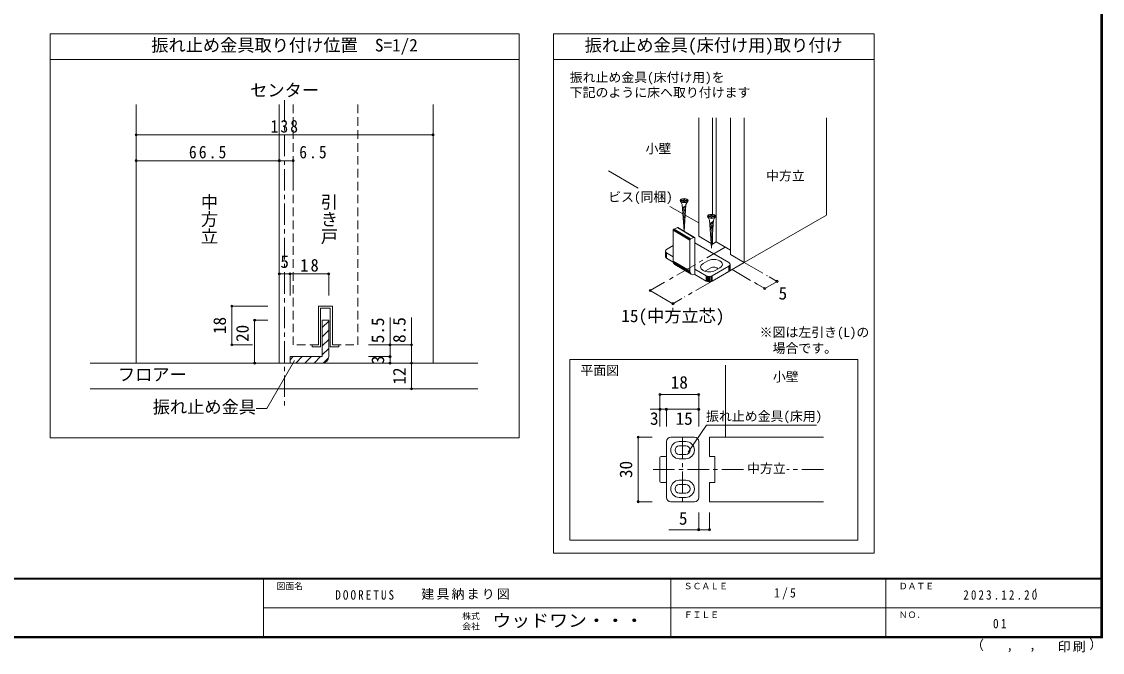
# Model space of a CAD drawing. Units: millimetres at full size, sheet at 1:5, with parts at other scales. Extents: x -973 to 977, y -718 to 696.
# Drawn here: x -280 to 977, y -718 to 16 of the extents above; entities that cross this region are included whole.
import ezdxf
from ezdxf.enums import TextEntityAlignment as Align

# ---------------------------------------------------------------- set-up
doc = ezdxf.new("R2010")
doc.units = ezdxf.units.MM
doc.header["$LTSCALE"] = 5
doc.header["$PDMODE"] = 32
doc.header["$PDSIZE"] = 2.5
doc.linetypes.add('CHAIN1', pattern=[8, 5, -1, 1, -1])
doc.linetypes.add('DASHED2', pattern=[3, 2, -1])
for name, color, linetype, lineweight in [('0-6_扉', 2, 'Continuous', 9), ('0-7_金物', 7, 'Continuous', 9), ('0-A_文字', 7, 'Continuous', 9), ('0-B_寸法', 7, 'Continuous', 9), ('1-1_通り芯', 4, 'CHAIN1', 9), ('1-3_仕上げ', 2, 'Continuous', 9), ('1-4_枠', 3, 'Continuous', 9), ('1-6_扉', 7, 'DASHED2', 9), ('1-7_金物', 7, 'Continuous', 9), ('1-A_文字', 7, 'Continuous', 9), ('1-B_寸法', 7, 'Continuous', 9), ('F-1_枠', 6, 'Continuous', 9)]:
    doc.layers.add(name, color=color, linetype=linetype, lineweight=lineweight)
doc.layers.add('F-0_補助線', color=7, linetype='Continuous')
doc.layers.add('F-A_文字', color=7, linetype='Continuous')
doc.styles.add('@ＭＳ ゴシック', font='')
doc.styles.add('ＭＳ ゴシック', font='')
doc.styles.get('@ＭＳ ゴシック').set_extended_font_data('@MS Gothic')
doc.styles.get('ＭＳ ゴシック').set_extended_font_data('MS Gothic')

msp = doc.modelspace()

# ---------------------------------------------------------------- linework, layer by layer
at = {"layer": '0-6_扉'}
for p, q in [((507.378, -96.105), (507.378, -233.843)), ((523.288, -96.105), (523.288, -208.56)), ((527.707, -96.105), (527.707, -240.477)), ((544.501, -96.105), (544.501, -255.276)), ((560.411, -96.105), (560.411, -264.462)), ((655.87, -96.105), (655.87, -209.348)), ((521.875, -242.214), (507.378, -233.843)), ((523.288, -233.128), (523.288, -243.029)), ((523.288, -243.029), (522.6, -242.632)), ((527.707, -240.477), (523.288, -243.029)), ((544.501, -250.173), (527.707, -240.477))]:
    msp.add_line(p, q, dxfattribs=at)
at = {"layer": '0-6_扉', "color": 7}
for p, q in [((402.654, -158.071), (436.947, -177.871)), ((473.986, -199.255), (489.001, -207.924)), ((491.757, -209.515), (507.378, -218.534))]:
    msp.add_line(p, q, dxfattribs=at)
at = {"layer": '0-6_扉'}
msp.add_lwpolyline([(544.501, -255.276), (560.411, -264.462), (655.87, -209.348)], dxfattribs=at)
at = {"layer": '0-7_金物'}
for p, q in [((486.446, -193.741), (488.271, -196.901)), ((486.552, -191.969), (489.915, -191.969)), ((486.552, -191.969), (486.552, -193.003)), ((486.552, -193.003), (489.915, -193.003)), ((490.344, -228.203), (488.271, -196.901)), ((492.488, -198.475), (488.524, -200.72)), ((492.38, -200.103), (488.624, -202.23)), ((489.915, -191.969), (489.915, -190.453)), ((489.915, -190.453), (490.949, -190.453)), ((489.915, -194.519), (489.915, -193.003)), ((489.915, -194.519), (490.949, -194.519)), ((490.512, -228.303), (492.593, -196.901)), ((490.949, -191.969), (490.949, -190.453)), ((490.949, -191.969), (494.312, -191.969)), ((494.417, -193.741), (492.593, -196.901)), ((494.312, -193.003), (494.312, -191.969)), ((492.273, -201.732), (488.724, -203.741)), ((492.165, -203.36), (488.824, -205.251)), ((492.057, -204.988), (488.924, -206.761)), ((491.949, -206.616), (489.024, -208.272)), ((491.841, -208.244), (489.124, -209.782)), ((491.733, -209.872), (489.224, -211.293)), ((491.625, -211.5), (489.324, -212.803)), ((491.518, -213.128), (489.424, -214.314)), ((518.266, -212.112), (520.09, -215.272)), ((518.372, -210.34), (521.734, -210.34)), ((518.372, -210.34), (518.372, -211.374)), ((518.372, -211.374), (521.734, -211.374)), ((521.734, -210.34), (521.734, -208.824)), ((521.734, -208.824), (522.768, -208.824)), ((521.734, -212.89), (521.734, -211.374)), ((521.734, -212.89), (522.768, -212.89)), ((522.768, -210.34), (522.768, -208.824)), ((522.768, -210.34), (526.131, -210.34)), ((526.237, -212.112), (524.412, -215.272)), ((526.131, -211.374), (526.131, -210.34)), ((497.539, -237.382), (478.256, -225.891)), ((497.77, -237.176), (478.487, -225.686)), ((478.735, -225.545), (482.565, -223.938)), ((498.018, -237.036), (478.735, -225.545)), ((501.848, -235.429), (482.565, -223.938)), ((502.096, -235.362), (482.813, -223.871)), ((502.327, -235.373), (483.044, -223.882)), ((502.526, -235.462), (483.242, -223.971)), ((491.41, -214.757), (489.524, -215.824)), ((491.302, -216.385), (489.624, -217.334)), ((491.194, -218.013), (489.724, -218.845)), ((491.086, -219.641), (489.825, -220.355)), ((490.978, -221.269), (489.925, -221.866)), ((490.87, -222.897), (490.025, -223.376)), ((490.762, -224.525), (490.125, -224.886)), ((522.251, -247.891), (520.09, -215.272)), ((524.308, -216.846), (520.343, -219.091)), ((524.2, -218.475), (520.444, -220.601)), ((524.092, -220.103), (520.544, -222.112)), ((523.985, -221.731), (520.644, -223.622)), ((523.877, -223.359), (520.744, -225.133)), ((523.769, -224.987), (520.844, -226.643)), ((522.251, -247.891), (524.412, -215.272)), ((497.061, -238.52), (477.777, -227.029)), ((477.777, -227.029), (477.777, -262.753)), ((497.093, -238.226), (477.81, -226.735)), ((497.189, -237.925), (477.905, -226.434)), ((497.341, -237.637), (478.058, -226.146)), ((490.655, -226.154), (490.225, -226.397)), ((497.061, -238.52), (497.061, -274.243)), ((498.018, -237.036), (501.848, -235.429)), ((502.806, -278.328), (502.806, -236.109)), ((523.661, -226.615), (520.944, -228.153)), ((523.553, -228.243), (521.044, -229.664)), ((523.445, -229.872), (521.144, -231.174)), ((523.337, -231.5), (521.244, -232.685)), ((523.229, -233.128), (521.344, -234.195)), ((523.122, -234.756), (521.444, -235.706)), ((523.014, -236.384), (521.544, -237.216)), ((522.906, -238.012), (521.644, -238.726)), ((470.102, -249.24), (477.777, -244.809)), ((542.581, -264.55), (502.806, -241.586)), ((503.083, -248.22), (503.083, -254.344)), ((522.798, -239.64), (521.744, -240.237)), ((522.69, -241.268), (521.844, -241.747)), ((522.582, -242.897), (521.945, -243.258)), ((522.474, -244.525), (522.045, -244.768)), ((468.638, -251.282), (468.638, -257.405)), ((468.808, -252.029), (468.808, -258.153)), ((469.308, -252.725), (469.308, -258.849)), ((477.777, -257.754), (470.102, -253.323)), ((470.102, -253.323), (470.102, -259.447)), ((477.881, -263.938), (470.102, -259.447)), ((497.061, -274.243), (477.777, -262.753)), ((512.529, -265.57), (517.832, -262.509)), ((497.256, -275.842), (477.973, -264.352)), ((497.83, -277.168), (478.547, -265.677)), ((498.743, -278.13), (479.46, -266.64)), ((516.064, -279.859), (502.806, -272.204)), ((521.368, -270.674), (516.064, -273.735)), ((542.581, -268.632), (523.135, -279.859)), ((542.581, -274.756), (523.135, -285.983)), ((526.671, -273.735), (531.974, -270.674)), ((542.581, -268.632), (542.581, -274.756)), ((543.375, -268.034), (543.375, -274.158)), ((543.875, -267.338), (543.875, -273.462)), ((544.045, -266.591), (544.045, -272.715)), ((516.064, -285.983), (502.806, -278.328)), ((516.064, -279.859), (516.064, -285.983)), ((517.1, -280.318), (517.1, -286.442)), ((518.306, -280.606), (518.306, -286.73)), ((519.6, -280.705), (519.6, -286.828)), ((520.894, -280.606), (520.894, -286.73)), ((522.1, -280.318), (522.1, -286.442)), ((523.135, -279.859), (523.135, -285.983)), ((357.411, -377.212), (692.27, -377.212)), ((357.411, -587.331), (357.411, -377.212)), ((692.27, -377.212), (692.27, -587.331)), ((692.27, -587.331), (357.411, -587.331))]:
    msp.add_line(p, q, dxfattribs=at)
for points in [[(490.949, -194.519), (490.949, -193.003), (494.312, -193.003)], [(522.768, -212.89), (522.768, -211.374), (526.131, -211.374)]]:
    msp.add_lwpolyline(points, dxfattribs=at)
for centre in [(490.432, -192.486), (522.251, -210.857)]:
    msp.add_ellipse(centre, major_axis=(4.71, 0), ratio=0.5, dxfattribs=at)
for centre, major_axis, ratio, start_param, end_param in [((478.735, -226.627), (0.64, 1.074), 0.663414, 0.73181839, 2.30261472), ((482.565, -225.021), (0.64, 1.074), 0.663414, 6.22960554, 7.0150037), ((498.018, -238.118), (0.64, 1.074), 0.663414, 0.73181839, 2.30261472), ((501.848, -236.511), (0.64, 1.074), 0.663414, 5.44420737, 7.0150037), ((473.638, -251.282), (-5, 0), 0.57735, 5.49778714, 7.06858347), ((493.083, -248.22), (10, 0), 0.57735, 6.04714601, 6.5192246), ((473.638, -257.405), (-5, 0), 0.57735, 6.28318531, 7.06858347), ((483.522, -260.342), (3.839, 6.443), 0.663414, 2.30261472, 3.08801288), ((493.083, -254.344), (10, 0), 0.57735, 6.04714601, 6.5192246), ((524.903, -266.591), (10, 0), 0.57735, 5.49778714, 8.6393798), ((502.806, -271.833), (3.839, 6.443), 0.663414, 2.30261472, 3.87341104), ((519.6, -269.653), (10, 0), 0.57735, 2.35619449, 5.49778714), ((519.6, -275.777), (5, 0), 0.57735, 2.35619449, 2.78022553), ((524.903, -272.715), (5, 0), 0.57735, 0.26179939, 2.35619449), ((539.045, -266.591), (-5, 0), 0.57735, 2.35619449, 3.92699082), ((539.045, -272.715), (-5, 0), 0.57735, 2.35619449, 3.14159265), ((519.6, -277.818), (-5, 0), 0.57735, 0.78539816, 2.35619449), ((519.6, -283.942), (-5, 0), 0.57735, 0.78539816, 2.35619449)]:
    msp.add_ellipse(centre, major_axis=major_axis, ratio=ratio, start_param=start_param, end_param=end_param, dxfattribs=at)
at = {"layer": '0-A_文字', "color": 3}
for p, q in [((-246.453, -468.5), (-246.453, 1.5)), ((-246.453, 1.5), (298.547, 1.5)), ((298.547, 1.5), (298.547, -468.5)), ((338.547, 1.5), (711.259, 1.5)), ((338.547, -602.633), (338.547, 1.5)), ((711.259, -602.633), (711.259, 1.5)), ((-246.453, -28.5), (298.547, -28.5)), ((338.547, -28.5), (711.259, -28.5)), ((-246.453, -468.5), (298.547, -468.5)), ((338.547, -602.633), (711.259, -602.633))]:
    msp.add_line(p, q, dxfattribs=at)
at = {"layer": '0-A_文字', "color": 4}
for p, q in [((495.268, -484.874), (516.492, -453.507)), ((516.492, -453.507), (644.48, -453.507))]:
    msp.add_line(p, q, dxfattribs=at)
at = {"layer": '0-A_文字'}
msp.add_line((898.512, -646.293), (899.317, -643.879), dxfattribs=at)
at = {"layer": '0-B_寸法', "color": 4, "linetype": 'CHAIN1'}
for p, q in [((538.314, -246.601), (469.743, -286.191)), ((560.411, -264.462), (490.946, -304.567)), ((546.116, -272.715), (575.513, -289.687)), ((560.411, -264.462), (587.517, -280.112))]:
    msp.add_line(p, q, dxfattribs=at)
at = {"layer": '0-B_寸法', "color": 4}
for p, q in [((450.959, -297.035), (467.602, -287.426)), ((598.448, -286.423), (584.154, -294.676)), ((598.448, -286.423), (589.477, -281.243)), ((450.959, -297.035), (477.475, -312.345)), ((575.513, -289.687), (584.154, -294.676)), ((487.933, -306.307), (477.475, -312.345))]:
    msp.add_line(p, q, dxfattribs=at)
at = {"layer": '0-B_寸法'}
for p in [(598.448, -286.423), (450.959, -297.035), (584.154, -294.676), (477.475, -312.345)]:
    msp.add_point(p, dxfattribs=at)
at = {"layer": '1-1_通り芯'}
msp.add_line((26.047, -75.852), (26.047, -433.79), dxfattribs=at)
at = {"layer": '1-3_仕上げ'}
for p, q in [((-199.959, -381.443), (250.535, -381.443)), ((538.611, -467.613), (538.611, -383.663)), ((-199.959, -411.443), (250.535, -411.443))]:
    msp.add_line(p, q, dxfattribs=at)
at = {"layer": '1-4_枠'}
for p, q in [((-146.453, -80.652), (-146.453, -381.443)), ((19.797, -80.652), (19.797, -381.443)), ((198.547, -80.652), (198.547, -381.443)), ((519.861, -490.113), (519.861, -467.613)), ((652.361, -467.613), (519.861, -467.613)), ((519.861, -520.113), (519.861, -542.613)), ((526.111, -520.113), (519.861, -520.113)), ((652.361, -542.613), (519.861, -542.613))]:
    msp.add_line(p, q, dxfattribs=at)
at = {"layer": '1-4_枠', "color": 4, "linetype": 'CHAIN1'}
for p, q in [((488.611, -467.613), (488.611, -542.613)), ((559.396, -505.113), (453.157, -505.113)), ((652.361, -505.113), (609.951, -505.113))]:
    msp.add_line(p, q, dxfattribs=at)
at = {"layer": '1-4_枠'}
msp.add_lwpolyline([(526.111, -520.113), (526.111, -490.113), (519.861, -490.113)], dxfattribs=at)
at = {"layer": '1-6_扉'}
for p, q in [((36.047, -80.652), (36.047, -360.193)), ((111.047, -80.652), (111.047, -360.193)), ((81.672, -315.193), (65.422, -315.193)), ((65.422, -360.193), (65.422, -315.193)), ((81.672, -315.193), (81.672, -360.193)), ((65.421, -360.193), (36.047, -360.193)), ((81.672, -360.193), (111.047, -360.193))]:
    msp.add_line(p, q, dxfattribs=at)
at = {"layer": '1-7_金物'}
for p, q in [((65.422, -315.193), (81.672, -315.193)), ((79.172, -317.693), (67.922, -317.693)), ((67.922, -362.693), (67.922, -317.693)), ((79.172, -317.693), (79.172, -362.693)), ((81.672, -315.193), (81.672, -360.193)), ((67.922, -362.693), (57.922, -362.693)), ((79.172, -362.693), (89.172, -362.693)), ((469.861, -537.613), (469.861, -472.613)), ((474.861, -467.613), (502.361, -467.613)), ((492.361, -472.613), (484.861, -472.613)), ((507.361, -537.613), (507.361, -472.613)), ((492.361, -477.613), (484.861, -477.613)), ((484.861, -487.613), (492.361, -487.613)), ((462.361, -518.863), (462.361, -491.363)), ((468.611, -490.113), (463.611, -490.113)), ((492.361, -492.613), (484.861, -492.613)), ((468.611, -520.113), (463.611, -520.113)), ((484.861, -517.613), (492.361, -517.613)), ((492.361, -522.613), (484.861, -522.613)), ((484.861, -532.613), (492.361, -532.613)), ((484.861, -537.613), (492.361, -537.613)), ((502.361, -542.613), (474.861, -542.613))]:
    msp.add_line(p, q, dxfattribs=at)
at = {"layer": '1-7_金物', "color": 3}
for p, q in [((69.797, -331.443), (69.797, -373.943)), ((69.797, -331.443), (77.297, -331.443)), ((77.297, -373.943), (77.297, -331.443)), ((32.297, -373.943), (69.797, -373.943)), ((32.297, -373.943), (32.297, -381.443)), ((69.797, -381.443), (32.297, -381.443))]:
    msp.add_line(p, q, dxfattribs=at)
at = {"layer": '1-7_金物', "color": 4}
for p, q in [((69.797, -340.149), (77.297, -332.649)), ((69.797, -350.755), (77.297, -343.255)), ((69.797, -361.362), (77.297, -353.862)), ((32.297, -377.649), (36.003, -373.943)), ((39.11, -381.443), (46.61, -373.943)), ((49.717, -381.443), (57.216, -373.943)), ((60.323, -381.443), (67.823, -373.943)), ((69.797, -371.968), (77.297, -364.468)), ((71.032, -381.341), (77.197, -375.175))]:
    msp.add_line(p, q, dxfattribs=at)
at = {"layer": '1-7_金物'}
for points in [[(57.922, -362.693), (57.922, -360.193), (65.422, -360.193), (65.422, -315.193)], [(81.672, -360.193), (89.172, -360.193), (89.172, -362.693)]]:
    msp.add_lwpolyline(points, dxfattribs=at)
at = {"layer": '1-7_金物', "color": 3}
msp.add_arc((69.797, -373.943), 7.5, 270, 0, dxfattribs=at)
at = {"layer": '1-7_金物'}
for centre, radius, start, end in [((474.861, -472.613), 5, 90, 180), ((484.861, -482.613), 10, 90, 270), ((492.361, -482.613), 10, 270, 90), ((502.361, -472.613), 5, 0, 90), ((484.861, -482.613), 5, 90, 270), ((492.361, -482.613), 5, 270, 90), ((463.611, -491.363), 1.25, 90, 180), ((468.611, -491.363), 1.25, 0, 90), ((463.611, -518.863), 1.25, 180, 270), ((468.611, -518.863), 1.25, 270, 0), ((484.861, -527.613), 10, 90, 270), ((484.861, -527.613), 5, 90, 270), ((492.361, -527.613), 10, 270, 90), ((492.361, -527.613), 5, 270, 90), ((474.861, -537.613), 5, 180, 270), ((502.361, -537.613), 5, 270, 0)]:
    msp.add_arc(centre, radius, start, end, dxfattribs=at)
at = {"layer": '1-A_文字'}
msp.add_lwpolyline([(37.597, -378.231), (5.305, -434.162), (-7.195, -434.162)], dxfattribs=at)
at = {"layer": '1-B_寸法', "color": 4}
for p, q in [((-146.453, -116.081), (198.547, -116.081)), ((-146.453, -146.081), (19.797, -146.081)), ((-146.453, -146.081), (-146.453, -171.081)), ((19.797, -146.081), (19.797, -171.081)), ((19.797, -146.081), (36.047, -146.081)), ((36.047, -146.081), (36.047, -171.081)), ((19.797, -277.693), (19.797, -302.693)), ((32.297, -277.693), (19.797, -277.693)), ((32.297, -277.693), (32.297, -302.693)), ((77.297, -277.693), (32.297, -277.693)), ((77.297, -277.693), (77.297, -302.693)), ((-35.274, -360.193), (-35.274, -315.193)), ((-35.274, -315.193), (6.672, -315.193)), ((-8.858, -381.443), (-8.858, -331.443)), ((-8.858, -331.443), (6.672, -331.443)), ((148.547, -373.943), (148.547, -328.349)), ((173.547, -381.443), (173.547, -328.349)), ((-35.274, -360.193), (-11.494, -360.193)), ((173.547, -360.193), (123.547, -360.193)), ((148.547, -373.943), (123.547, -373.943)), ((148.547, -381.443), (148.547, -373.943)), ((-8.858, -381.443), (6.672, -381.443)), ((173.547, -381.443), (123.547, -381.443)), ((173.547, -411.443), (173.547, -381.443)), ((173.547, -411.443), (123.547, -411.443)), ((462.361, -418.005), (507.361, -418.005)), ((462.361, -418.005), (462.361, -435.113)), ((507.361, -418.005), (507.361, -435.113)), ((450.796, -435.113), (469.861, -435.113)), ((462.361, -435.113), (462.361, -455.113)), ((469.861, -435.113), (469.861, -455.113)), ((469.861, -435.113), (507.361, -435.113)), ((507.361, -435.113), (507.361, -455.113)), ((436.978, -467.613), (453.157, -467.613)), ((436.978, -542.613), (436.978, -467.613)), ((436.978, -542.613), (453.157, -542.613)), ((507.361, -555.113), (507.361, -575.129)), ((519.861, -575.129), (519.861, -555.113)), ((519.861, -575.129), (472.483, -575.129))]:
    msp.add_line(p, q, dxfattribs=at)
at = {"layer": '1-B_寸法'}
for p in [(-146.453, -116.081), (198.547, -116.081), (-146.453, -146.081), (19.797, -146.081), (36.047, -146.081), (19.797, -277.693), (32.297, -277.693), (77.297, -277.693), (-35.274, -315.193), (-8.858, -331.443), (-35.274, -360.193), (148.547, -360.193), (173.547, -360.193), (148.547, -373.943), (-8.858, -381.443), (148.547, -381.443), (173.547, -381.443), (173.547, -411.443), (462.361, -418.005), (507.361, -418.005), (462.361, -435.113), (469.861, -435.113), (507.361, -435.113), (436.978, -467.613), (436.978, -542.613), (507.361, -575.129), (519.861, -575.129)]:
    msp.add_point(p, dxfattribs=at)
at = {"layer": 'F-1_枠'}
for p, q in [((974.986, 695.833), (974.986, -700.833)), ((975.82, 695.833), (975.82, -700.833)), ((976.653, 695.833), (976.653, -700.833)), ((976.653, -631.667), (-973.347, -631.667)), ((976.653, -632.5), (-973.347, -632.5)), ((1.653, -632.5), (1.653, -699.167)), ((474.986, -632.5), (474.986, -699.167)), ((724.986, -632.5), (724.986, -699.167)), ((1.653, -665.833), (974.986, -665.834)), ((976.653, -699.167), (-973.347, -699.167)), ((976.653, -700), (-973.347, -700)), ((976.653, -700.833), (-973.347, -700.833))]:
    msp.add_line(p, q, dxfattribs=at)

# ---------------------------------------------------------------- texts
at = {"layer": '0-A_文字', "style": 'ＭＳ ゴシック'}
for s, height, p in [('振れ止め金具取り付け位置\u3000S=1/2', 14.66, (-128.953, -23.5)), ('振れ止め金具(床付け用)取り付け', 14.66, (374.903, -23.5)), ('振れ止め金具(床付け用)を', 11, (357.456, -57.959)), ('下記のように床へ取り付けます', 11, (357.456, -75.495)), ('小壁', 11, (445.565, -140.876)), ('中方立', 11, (585.64, -172.324)), ('平面図', 11, (369.853, -398.689)), ('小壁', 11, (593.611, -406.121)), ('中方立', 11, (563.611, -512.613))]:
    msp.add_text(s, height=height, dxfattribs=at).set_placement(p, align=Align.BOTTOM_LEFT)
at = {"layer": '0-B_寸法', "style": 'ＭＳ ゴシック'}
for s, height, p in [('ビス(同梱)', 11, (402.179, -197.001)), ('5', 14.66, (600.219, -311.992)), ('15(中方立芯)', 14.66, (417.475, -338.205)), ('※図は左引き(L)の', 11, (578.209, -354.351)), ('\u3000場合です。', 11, (578.209, -372.932))]:
    msp.add_text(s, height=height, dxfattribs=at).set_placement(p, align=Align.BOTTOM_LEFT)
at = {"layer": '1-A_文字', "style": 'ＭＳ ゴシック'}
for s, height, p in [('センター', 14.66, (-13.953, -75.852)), ('フロアー', 14.66, (-167.703, -406.443)), ('振れ止め金具', 14.66, (-127.195, -444.162)), ('振れ止め金具(床用)', 11, (515.896, -452.008))]:
    msp.add_text(s, height=height, dxfattribs=at).set_placement(p, align=Align.BOTTOM_LEFT)
at = {"layer": '1-A_文字', "style": '@ＭＳ ゴシック'}
for s, p in [('中方立', (-73.328, -184.011)), ('引き戸', (66.047, -184.011))]:
    msp.add_text(s, height=14.66, rotation=270, dxfattribs=at).set_placement(p, align=Align.BOTTOM_LEFT)
at = {"layer": '1-B_寸法', "style": 'ＭＳ ゴシック'}
for s, p in [('5', (21.047, -275.193)), ('18', (474.861, -415.505)), ('3', (450.796, -457.613)), ('15', (480.486, -457.613)), ('5', (484.393, -573.74))]:
    msp.add_text(s, height=14.66, dxfattribs=at).set_placement(p, align=Align.BOTTOM_LEFT)
for s, p in [('18', (-37.774, -347.693)), ('20', (-11.358, -356.843)), ('5.5', (146.047, -358.349)), ('8.5', (171.047, -357.991)), ('3', (146.047, -382.693)), ('12', (171.047, -406.443)), ('30', (434.478, -515.113))]:
    msp.add_text(s, height=14.66, rotation=90, dxfattribs=at).set_placement(p, align=Align.BOTTOM_LEFT)
at = {"layer": '1-B_寸法', "char_height": 14.66, "attachment_point": 7, "style": 'ＭＳ ゴシック'}
for s, insert in [('\\T1.27;\\W0.9;138', (9.797, -113.581)), ('\\T1.28;\\W0.9;66.5', (-85.203, -143.581)), ('\\T1.27;\\W0.9;6.5', (43.067, -143.581)), ('\\T1.27;\\W0.95;18', (44.172, -275.193))]:
    msp.add_mtext(s, dxfattribs=dict(at, insert=insert))
at = {"layer": 'F-0_補助線', "char_height": 11, "attachment_point": 7, "style": 'ＭＳ ゴシック'}
for s, insert in [('\\T1.39;\\W0.85;DOORETUS', (84.986, -656.667)), ('\\T1.17;建具納まり図', (184.986, -656.667))]:
    msp.add_mtext(s, dxfattribs=dict(at, insert=insert))
at = {"layer": 'F-A_文字', "style": 'ＭＳ ゴシック'}
for s, height, p in [('図面名', 7.331, (16.653, -646.667)), ('ＳＣＡＬＥ', 7.331, (489.986, -646.667)), ('ＤＡＴＥ', 7.331, (739.986, -646.667)), ('株式', 7.331, (232.486, -681.5)), ('ＦＩＬＥ', 7.331, (489.986, -680)), ('ＮＯ．', 7.331, (739.986, -680.001)), ('会社', 7.331, (232.486, -693.5)), ('（', 11, (823.992, -718.052)), ('）', 11, (961.387, -717.355)), (',', 11, (865.199, -718.052)), (',', 11, (891.686, -717.588))]:
    msp.add_text(s, height=height, dxfattribs=at).set_placement(p, align=Align.BOTTOM_LEFT)
at = {"layer": 'F-A_文字', "style": 'ＭＳ ゴシック', "width": 1.1}
msp.add_text('ウッドワン・・・', height=14.66, dxfattribs=at).set_placement((267.486, -692.5), align=Align.BOTTOM_LEFT)
at = {"layer": 'F-A_文字', "char_height": 11, "attachment_point": 7, "style": 'ＭＳ ゴシック'}
for s, insert in [('\\T1.38;\\W0.9;1/5', (594.986, -656.667)), ('\\T1.39;\\W0.85;2023.12.20', (814.986, -656.667)), ('\\T1.36;\\W0.9;01', (849.361, -690.001)), ('\\T1.17;印刷', (924.678, -717.82))]:
    msp.add_mtext(s, dxfattribs=dict(at, insert=insert))

doc.saveas('drawing.dxf')
